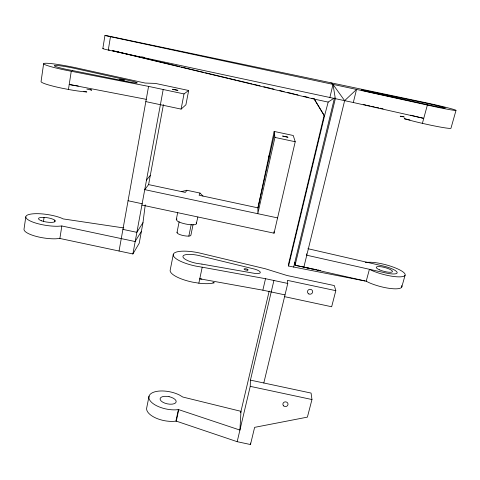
<?xml version="1.0" encoding="UTF-8"?>
<svg xmlns="http://www.w3.org/2000/svg" width="480" height="480" viewBox="0 0 480 480"><rect width="100%" height="100%" fill="white"/><g stroke="black" fill="none" stroke-linecap="round" stroke-linejoin="round"><path stroke-width="0.72" d="M149.046 396.138L146.784 407.472A19.47 9.03 11.4 0 0 154.212 417.246A19.47 9.03 11.4 0 0 173.544 421.35L176.304 421.128L237.18 441.69L250.482 444.534L250.524 443.04M237.18 441.69L250.236 386.352L250.44 380.13L273.912 280.494M25.806 216.846L24 229.278A21.162 5.748 8.6 0 0 34.44 235.89A21.162 5.748 8.6 0 0 55.764 238.806L59.874 238.464L132.894 253.962L139.206 243.264L142.986 222.636L145.242 204.84M43.62 63.762L41.052 81.618A26.532 2.718 10.7 0 0 61.464 88.104L68.454 89.472A26.532 2.718 10.7 0 0 86.802 91.956L83.874 91.374M43.416 221.712L44.076 217.386M68.454 89.472L71.244 71.268L64.212 69.87A26.688 2.19 11 0 1 44.226 63.372A26.688 2.19 11 0 1 75.444 67.674L145.128 83.052L155.358 83.406L188.664 90.492L185.91 104.79L181.104 109.104L145.842 101.61M54.576 221.67L54.798 220.224M59.874 238.464L61.848 225.984L135.096 241.536L141.354 231.414M102.822 48.6L104.946 35.508L106.668 35.67L424.638 102.48A27.084 0.99 12.4 0 1 455.562 110.094A27.084 0.99 12.4 0 1 434.478 106.638L356.55 89.424L104.946 35.508M110.436 36.876L108.276 50.046L353.304 102.51L423.75 118.356A26.964 1.398 12.6 0 1 410.646 115.164M132.894 253.962L163.194 89.502M119.046 251.01L148.566 86.394L71.244 71.268M277.578 217.902L144.744 189.642L148.602 184.602L163.422 104.61M181.104 109.104L184.008 93.924L188.664 90.492M177.702 212.442L176.274 219.708L177.552 221.202A10.314 2.43 11.4 0 0 187.674 224.382A10.314 2.43 11.4 0 0 196.194 224.166L197.85 217.068M177 232.56L179.142 221.754M173.334 254.268L170.238 269.874A24.39 7.236 11.7 0 0 192.444 282.114L198.858 283.182A24.39 7.236 11.7 0 0 214.26 282.798L212.85 282.552M188.85 236.1L191.196 224.532M193.086 224.424L190.896 235.2A7.08 1.776 11.4 0 1 183.894 235.692L182.082 235.284A7.08 1.776 11.4 0 1 177.27 232.14M274.158 131.442L257.946 207.864L257.814 213.702L274.938 137.424L274.158 131.442L293.25 135.498L295.218 141.738L274.044 233.184L141.906 205.056M198.858 283.182L202.206 267.198L265.518 278.706L287.76 283.44L263.814 382.98M175.944 421.02L178.374 409.536L239.922 430.068L240.972 411.33L182.826 397.038L179.388 394.986A19.554 8.802 11.5 0 0 154.71 391.854A19.554 8.802 11.5 0 0 152.172 402.882A19.554 8.802 11.5 0 0 175.968 409.842L178.374 409.536M176.304 421.128L178.734 409.638M274.494 134.016L257.946 207.864L199.11 195.234L199.974 193.056L186.906 190.272L181.44 191.586M201.852 279.042A24.426 7.116 11.7 0 1 199.776 278.808L262.854 290.178L265.518 278.706M240.642 412.722L269.196 291.048M311.874 98.232L314.064 98.754L324.102 115.416L288.408 264.612L288.576 266.034L365.022 280.986M288.576 266.034L324.516 115.938L328.176 102.09L333.942 98.232M329.868 97.512L333.006 84.414L330.996 82.854M250.482 444.534L254.622 427.356L307.392 417.132L311.964 399.534L311.076 393.072L250.44 380.13M293.658 267.114L334.518 97.848M353.304 102.51L356.55 89.424L344.64 100.662L303.858 267.156L295.08 265.254L294.84 262.23M202.206 267.198L195.756 266.1A24.522 6.804 11.7 0 1 173.274 254.46A24.522 6.804 11.7 0 1 198.822 252.834L265.374 268.776L286.926 275.484L334.332 285.576L335.808 290.67L331.656 306.756L284.31 296.598M401.634 285.606A21.354 5.268 15.1 0 1 391.584 288.624A21.354 5.268 15.1 0 1 368.316 282.318L366.216 281.214L369.414 269.292L371.526 270.366A21.444 4.986 14.9 0 0 400.704 276.822A21.444 4.986 14.9 0 0 397.314 268.74A21.444 4.986 14.9 0 0 368.142 262.284L365.25 262.302M409.938 119.946L404.262 118.698A26.922 1.548 12.7 0 0 422.388 123.354L427.368 105.084M401.76 287.064L405.078 275.256M456 110.424L450.96 128.256A26.922 1.548 12.7 0 1 429.45 124.914L422.388 123.354M142.986 222.636L136.83 232.332L122.928 229.38M186.906 190.272L185.316 192.414L148.602 184.602M146.502 180.102L150.312 175.362M176.664 219.144L177.006 219.018M61.848 225.984L57.726 226.266A21.252 5.472 8.8 0 1 29.844 220.794A21.252 5.472 8.8 0 1 33.018 213.822A21.252 5.472 8.8 0 1 61.446 218.1L63.162 218.91L123.792 227.952M109.386 49.974L108.276 50.046A6.954 0.366 11.5 0 1 103.548 48.558M146.25 99.336L69.216 84.492A26.574 2.574 10.8 0 0 75.444 85.56M404.544 117.114L400.23 116.226A26.922 1.548 12.7 0 1 403.44 116.586M311.94 268.794L295.08 265.254L335.34 98.676L333.006 84.414L344.64 100.662M313.41 269.1L316.338 269.718M317.808 270.03L320.736 270.642M316.326 269.766L303.858 267.156L366.216 281.214M317.79 270.072L320.724 270.69M112.32 50.598L118.188 51.846M141.654 56.832L144.588 57.456M328.176 102.09L314.364 99.15L112.296 50.67M148.566 86.394L184.008 93.924M274.938 137.424L295.218 141.738M128.058 200.742L142.146 203.748M335.808 290.67L287.442 280.368L287.76 283.44M262.854 290.178L285.006 294.9M250.236 386.352L311.964 399.534M364.89 104.844L366.018 105.09M367.146 105.342L370.044 105.978M371.496 106.296L374.394 106.932M375.846 107.25L378.744 107.886M380.196 108.204L383.094 108.84M86.844 89.076L91.782 90.174A26.532 2.718 10.7 0 0 90.186 89.484M307.902 248.688L382.668 265.89A13.224 3.078 14.9 0 1 397.068 272.214A13.224 3.078 14.9 0 1 386.076 273.036L306.78 255.222L306.57 253.812M117.216 51.678L179.916 66.672M181.374 67.026L203.976 72.426M205.434 72.78L228.036 78.18M229.494 78.534L236.052 80.1M237.51 80.448L252.09 83.934M253.548 84.288L260.112 85.854M263.76 86.724L270.318 88.296M271.776 88.644L273.966 89.166M279.798 90.564L284.172 91.608M287.814 92.478L294.378 94.05M295.836 94.398L298.02 94.92M303.852 96.318L308.226 97.362M199.974 193.056L202.992 196.056M324.102 115.416L324.516 115.938L314.064 98.754M273.954 231.72L274.044 233.184M268.668 155.94L268.854 159.144M196.158 222.882A10.314 2.43 11.4 0 1 196.518 223.59M78.288 85.992A26.574 2.574 10.8 0 1 76.11 85.662M364.32 104.712A9 0.48 12.4 0 1 363.204 104.448M378.816 93.726L374.472 92.802L378.816 93.726M124.146 80.112L119.832 79.302L124.146 80.112M287.892 137.184L282.672 136.074L287.892 137.184M177.846 90.336L172.608 89.286L177.846 90.336M247.518 270.156L247.098 270.162A2.058 0.57 12.7 0 1 245.088 269.742L244.668 269.562A2.058 0.57 12.7 0 1 244.686 268.74A2.058 0.57 12.7 0 1 247.524 269.334A2.058 0.57 12.7 0 1 247.518 270.156M201.936 264.114L196.404 263.31A14.676 4.074 11.7 0 1 182.952 256.344A14.676 4.074 11.7 0 1 198.24 255.378L252.702 268.638A7.788 2.154 12.8 0 1 260.34 272.436A7.788 2.154 12.8 0 1 252.762 273.06L201.936 264.114M169.068 396.678L166.98 396.36A8.196 3.69 11.5 0 0 161.052 400.902A8.196 3.69 11.5 0 0 174.186 403.71A8.196 3.69 11.5 0 0 171.09 397.242L169.068 396.678M72.69 70.578L66.582 69.408A15.966 1.308 11 0 1 54.624 65.52A15.966 1.308 11 0 1 73.302 68.094L130.242 80.736A8.358 0.702 11.3 0 1 137.16 82.914A8.358 0.702 11.3 0 1 127.854 81.678L72.69 70.578M422.664 102.474L368.526 91.212A8.478 0.318 12.3 0 0 361.26 89.994A8.478 0.318 12.3 0 0 370.44 92.274L432.402 105.762A16.206 0.594 12.4 0 0 445.014 107.826A16.206 0.594 12.4 0 0 426.516 103.272L422.664 102.474M41.616 220.83A8.502 2.184 8.8 0 0 55.23 221.424A8.502 2.184 8.8 0 0 43.95 217.38A8.502 2.184 8.8 0 0 41.616 220.83M308.832 293.94A2.604 2.46 -6.4 0 0 312.666 291.654A2.604 2.46 -6.4 0 0 308.706 289.674A2.604 2.46 -6.4 0 0 308.832 293.94M283.692 405.918A2.58 2.358 1.6 0 0 287.958 404.742A2.58 2.358 1.6 0 0 284.688 401.946A2.58 2.358 1.6 0 0 283.692 405.918M379.584 269.868A8.406 1.956 14.9 0 0 392.454 271.662A8.406 1.956 14.9 0 0 381.036 266.754A8.406 1.956 14.9 0 0 379.584 269.868"/></g></svg>
